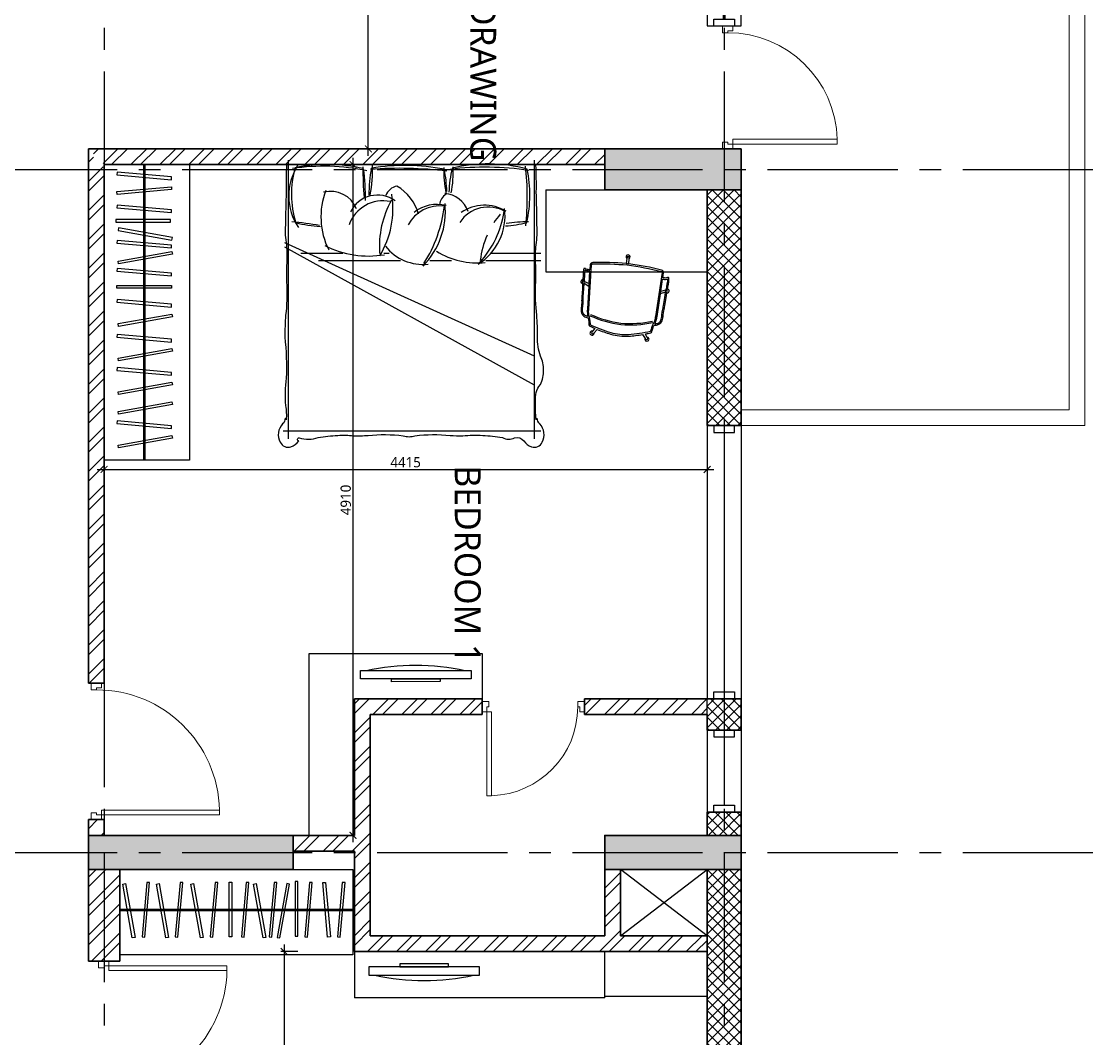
# Model space of a CAD drawing. Header units: millimetres. Extents: x -2409243 to -2334937, y -643723 to -441957.
# Drawn here: x -2354916 to -2347102, y -495531 to -488084 of the extents above; entities that cross this region are included whole.
import ezdxf

# ---------------------------------------------------------------- set-up
doc = ezdxf.new("R2010")
doc.units = ezdxf.units.MM
doc.header["$MEASUREMENT"] = 0
doc.header["$PDMODE"] = 67
doc.linetypes.add('CENTER2', pattern=[28.575, 19.05, -3.175, 3.175, -3.175])
for name, color, linetype in [('A-Anno-Dims', 7, 'Continuous'), ('A-Anno-Grid Lines', 154, 'Continuous'), ('A-Railing', 4, 'Continuous'), ('A-Wall Patt', 8, 'Continuous'), ('A-Window', 4, 'Continuous'), ('S-Conc Patt', 9, 'Continuous'), ('TAGS', 7, 'Continuous')]:
    doc.layers.add(name, color=color, linetype=linetype)
for name, color, linetype, lineweight in [('A-Detail Lines', 8, 'Continuous', 25), ('A-Door', 4, 'Continuous', 9), ('A-DTLS-Elevation', 4, 'Continuous', 25), ('A-Wall Ele', 3, 'Continuous', 20), ('A-Wall Sec', 1, 'Continuous', 30), ('COL', 15, 'Continuous', 25), ('frntr', 42, 'Continuous', 9), ('S-Concrete', 40, 'Continuous', 30)]:
    doc.layers.add(name, color=color, linetype=linetype, lineweight=lineweight)
doc.layers.add('I-Furniture', color=7, linetype='Continuous', lineweight=25, true_color=0xd17000)
doc.layers.get('A-Anno-Dims').off()
doc.styles.get("Standard").update_dxf_attribs({"font": 'trebuc.ttf'})
doc.dimstyles.new('IIITD_WD_M @ 50', dxfattribs={"dimscale": 50, "dimtxt": 1.5, "dimasz": 1, "dimexe": 0.5, "dimexo": 0.25, "dimgap": 0.3, "dimtad": 1, "dimdec": 0, "dimrnd": 1, "dimzin": 0, "dimdsep": 46, "dimtxsty": 'Standard', "dimblk": 'ARCHTICK', "dimcen": 0.2, "dimdle": 1, "dimclrd": 1, "dimclre": 1, "dimclrt": 5, "dimadec": 0, "dimazin": 0, "dimtfac": 1, "dimtdec": 0, "dimtofl": 0, "dimtmove": 0, "dimatfit": 0, "dimfxl": 2, "dimfxlon": 1, "dimtolj": 1, "dimtzin": 0, "dimlwd": -1, "dimlwe": -1, "dimarcsym": 0})
pattern_1 = [(225, (-1525842.595, -761258.91), (39.7747564, -39.7747564), []), (315, (-1525842.595, -761258.91), (39.7747564, 39.7747564), [])]
pattern_2 = [(45, (-1525842.6, -761258.91), (-106.066017, 106.066017), []), (45, (-1525771.88, -761258.91), (-106.066017, 106.066017), [])]
pattern_3 = [(45, (-2351525.57, -482115.75), (-106.066, 106.066), []), (45, (-2351454.86, -482115.75), (-106.066, 106.066), [])]

# ---------------------------------------------------------------- blocks, each defined once
blk = doc.blocks.new('Cols Residences')
at = {"layer": 'S-Conc Patt'}
for points in [[(-30171.6, -9249.3), (-30171.6, -10749.3), (-29921.6, -10749.3), (-29921.6, -9249.3)], [(-30171.6, -13029.3), (-30171.6, -14029.3), (-29921.6, -14029.3), (-29921.6, -13029.3)], [(-24896.6, -14029.3), (-24896.6, -13029.3), (-25196.6, -13029.3), (-25196.6, -14029.3)]]:
    blk.add_hatch(color=256, dxfattribs=at).paths.add_polyline_path(points)
at = {"layer": 'S-Concrete', "lineweight": 35}
for points in [[(-30171.6, -9249.3), (-30171.6, -10749.3), (-29921.6, -10749.3), (-29921.6, -9249.3)], [(-30171.6, -13029.3), (-30171.6, -14029.3), (-29921.6, -14029.3), (-29921.6, -13029.3)], [(-24896.6, -14029.3), (-24896.6, -13029.3), (-25196.6, -13029.3), (-25196.6, -14029.3)]]:
    blk.add_lwpolyline(points, close=True, dxfattribs=at)
blk = doc.blocks.new('Win 2000 @ 300W')
at = {"layer": 'A-Window', "color": 2, "lineweight": 30}
blk.add_line((1950, -125), (50, -125), dxfattribs=at)
at = {"layer": 'A-Window'}
for points in [[(2000, 0), (0, 0)], [(0, -50), (50, -50), (50, -200), (0, -200)], [(2000, -50), (1950, -50), (1950, -200), (2000, -200)], [(2000, -250), (0, -250)]]:
    blk.add_lwpolyline(points, dxfattribs=at)
blk = doc.blocks.new('ABL_Door_S - 1000 x 2100-11-3 Second Floor Lvl')
at = {"layer": 'A-Door', "color": 5}
for p, q in [((-500, 37.5), (-450, 37.5)), ((-500, -37.5), (-500, 37.5)), ((-450, 37.5), (-450, -2.5)), ((450, 37.5), (450, -2.5)), ((500, 37.5), (450, 37.5)), ((500, -37.5), (500, 37.5)), ((-500, -37.5), (-465, -37.5)), ((-465, -2.5), (-450, -2.5)), ((-465, -37.5), (-465, -2.5)), ((-430, -37.5), (-465, -37.5)), ((465, -2.5), (450, -2.5)), ((465, -37.5), (465, -2.5)), ((500, -37.5), (465, -37.5))]:
    blk.add_line(p, q, dxfattribs=at)
at = {"layer": 'A-Door', "color": 5, "lineweight": 18}
for p, q in [((-465, -37.5), (-465, -902.4)), ((-430, -37.5), (-430, -902.4)), ((-430, -902.4), (-465, -902.4))]:
    blk.add_line(p, q, dxfattribs=at)
at = {"layer": 'A-Door'}
blk.add_arc((-450, -2.5), 900, 271.27334, 0, dxfattribs=at)
blk = doc.blocks.new('Big Drawing Win 3000')
at = {"layer": 'A-Window', "color": 2, "lineweight": 60}
blk.add_line((-25650, -16077.2), (-28550, -16077.2), dxfattribs=at)
at = {"layer": 'A-Window'}
for points in [[(-25600, -15952.2), (-28600, -15952.2), (-28600, -16202.2), (-25600, -16202.2)], [(-28600, -16002.2), (-28550, -16002.2), (-28550, -16152.2), (-28600, -16152.2)], [(-25600, -16002.2), (-25650, -16002.2), (-25650, -16152.2), (-25600, -16152.2)]]:
    blk.add_lwpolyline(points, dxfattribs=at)
blk = doc.blocks.new('ABL_Door_S - 900 x 2100-6-3 Second Floor Lvl')
at = {"layer": 'A-Door', "color": 5, "lineweight": 18}
for p, q in [((-450, 37.5), (-400, 37.5)), ((-450, -37.5), (-450, 37.5)), ((-400, 37.5), (-400, -2.5)), ((400, 37.5), (400, -2.5)), ((450, 37.5), (400, 37.5)), ((450, -37.5), (450, 37.5)), ((-450, -37.5), (-415, -37.5)), ((-380, -37.5), (-450, -37.5)), ((-415, -2.5), (-400, -2.5)), ((-415, -37.5), (-415, -2.5)), ((-415, -37.5), (-415, -802.4)), ((-380, -37.5), (-380, -802.4)), ((415, -2.5), (400, -2.5)), ((415, -37.5), (415, -2.5)), ((450, -37.5), (415, -37.5))]:
    blk.add_line(p, q, dxfattribs=at)
blk.add_lwpolyline([(-380, -802.4), (-415, -802.4)], dxfattribs=at)
at = {"layer": 'A-Door', "lineweight": 18}
blk.add_arc((-400, -2.5), 800, 271.43254, 0, dxfattribs=at)
at = {"layer": 'A-Door', "color": 5, "lineweight": 18}
blk.add_arc((-400, -2.5), 800, 268.92564, 271.07436, dxfattribs=at)
blk = doc.blocks.new('Toilet Win')
at = {"layer": 'A-Window', "color": 2, "lineweight": 30}
blk.add_line((22742.1, -8048.1), (22742.1, -8548.1), dxfattribs=at)
at = {"layer": 'A-Window'}
for points in [[(22617.1, -7998.1), (22617.1, -8598.1)], [(22667.1, -7998.1), (22667.1, -8048.1), (22817.1, -8048.1), (22817.1, -7998.1)], [(22867.1, -7998.1), (22867.1, -8598.1)], [(22667.1, -8598.1), (22667.1, -8548.1), (22817.1, -8548.1), (22817.1, -8598.1)]]:
    blk.add_lwpolyline(points, dxfattribs=at)
blk = doc.blocks.new('Grid Residences')
at = {"layer": 'A-Anno-Grid Lines', "linetype": 'CENTER2', "ltscale": 50}
for p, q in [((-30046.6, 2923), (-30046.6, -27704.4)), ((-25046.6, 2923), (-25046.6, -27704.4)), ((12818.2, -9364.3), (-37818, -9364.3)), ((12818.2, -13904.3), (-37818, -13904.3))]:
    blk.add_line(p, q, dxfattribs=at)
blk = doc.blocks.new('ABL_Door_S - 750 x 2100-5-3 Second Floor Lvl')
at = {"layer": 'A-Door', "color": 5, "lineweight": 18}
for p, q in [((-375, 37.5), (-325, 37.5)), ((-375, -37.5), (-375, 37.5)), ((-325, 37.5), (-325, -2.5)), ((325, 37.5), (325, -2.5)), ((375, 37.5), (325, 37.5)), ((375, -37.5), (375, 37.5)), ((-375, -37.5), (-340, -37.5)), ((-340, -2.5), (-325, -2.5)), ((-340, -37.5), (-340, -2.5)), ((-340, -37.5), (-340, -652.3)), ((-305, -37.5), (-340, -37.5)), ((-305, -37.5), (-305, -652.3)), ((340, -2.5), (325, -2.5)), ((340, -37.5), (340, -2.5)), ((375, -37.5), (340, -37.5))]:
    blk.add_line(p, q, dxfattribs=at)
blk.add_lwpolyline([(-340, -652.3), (-305, -652.3)], dxfattribs=at)
at = {"layer": 'A-Door', "lineweight": 18}
blk.add_arc((-325, -2.5), 650, 271.76323, 0, dxfattribs=at)
blk = doc.blocks.new('s6')
at = {"layer": 'A-Detail Lines'}
for p, q in [((-35585, 50831.6), (-35100, 50196.6)), ((-35585, 50196.6), (-35100, 50831.6))]:
    blk.add_line(p, q, dxfattribs=at)
blk = doc.blocks.new('A$C52E23077')
at = {"layer": 'I-Furniture'}
blk.add_lwpolyline([(23.2, -582.9), (84.6, -582.9), (84.6, 227), (23.2, 227)], close=True, dxfattribs=at)
at = {"layer": 'I-Furniture', "linetype": 'ByBlock'}
blk.add_lwpolyline([(2.6, 0.4), (2.3, -356.2), (23.2, -356.2), (23.5, 0.4)], close=True, dxfattribs=at)
blk.add_arc((-1595.4, -176.6), 1719.1, 347.75989, 12.15087, dxfattribs=at)
blk = doc.blocks.new('A$C6B7C0178')
at = {"layer": 'I-Furniture', "linetype": 'ByBlock'}
for p, q in [((147.6, 942.2), (147.6, -943.9)), ((2097.6, 942.2), (2097.6, -943.9)), ((2129.5, 905.7), (89.5, 905.7)), ((1494.9, 932.3), (486, -894.3)), ((1526.8, 932.3), (696.9, -894.3)), ((1450.1, 813), (1450.1, 507.4)), ((1396.1, 685.2), (1396.1, 83.4)), ((1450.1, 206.4), (1450.1, 167.1)), ((1396.1, -131.5), (1396.1, -288.1)), ((1396.1, -540.4), (1396.1, -943.9)), ((1450.1, -581.9), (1450.1, -943.9)), ((2129.5, -894.3), (89.5, -894.3))]:
    blk.add_line(p, q, dxfattribs=at)
at = {"layer": 'I-Furniture', "color": 0, "linetype": 'ByBlock'}
for points in [[(533.5, 921, 0.045167), (333.1, 926.7, -0.080578), (228.8, 921.7, 0.238231), (242.3, 928.9, -0.211134), (198.7, 946.8, 0.329446), (66.1, 964.9, 0.37589), (30.8, 886, 0.123892), (74.8, 829.4, -1.08815), (96.4, 825.5, 0.141351), (99, 686.5, -0.036442), (115.1, 543.2, -0.046791), (113, 427.6, 0.023628), (115.2, 321.4, -0.055897), (112.6, 64.2, 0.053528), (105.4, 21.1, 0.053528), (112.6, -21.9, -0.055897), (115.2, -279.1, 0.026973), (113, -372.1, -0.036947), (115.1, -518.5, -0.036442), (99, -661.9, 0.219023), (96.4, -751.5, -0.342539), (74.8, -817.9, 0.123892), (30.8, -874.5, 0.37589), (66.1, -953.4, 0.329446), (198.7, -935.3, -0.211134), (242.3, -917.4, 0.238231), (228.8, -910.2, -0.06219), (364, -905.3, -0.218233), (487.4, -939.9, 0.123513), (593.5, -962.6, 0.129887), (695.4, -940.6, -0.095063), (836, -919.5, 0.016498), (995.4, -913.6, -0.039412), (1214.2, -905.3, 0.025508), (1378, -905.3, -0.038458), (1509.4, -908.1, 0.058958), (1655, -915.1, 0.00267), (1897.7, -910.1, 0.015571), (2092.1, -907.4)], [(836, 931, -0.037552), (533.5, 921)], [(2092.1, 918.9, 0.015571), (1897.7, 921.6, 0.00267), (1655, 926.6, 0.058958), (1509.4, 919.6, -0.038458), (1378, 916.8, 0.025508), (1214.2, 916.8, -0.039412), (995.4, 925.1, 0.016498), (836, 931)]]:
    blk.add_lwpolyline(points, format="xyb", dxfattribs=at)
at = {"layer": 'I-Furniture', "linetype": 'ByBlock'}
for centre, radius, start, end in [((1868.1, 489), 412.9, 57.50996, 123.83359), ((-5560.5, 1717.9), 7288.1, 351.78117, 353.39583), ((581.4, 645.8), 1504.3, 347.86982, 8.79408), ((1568.8, 211.5), 263.9, 348.04126, 70.83423), ((2087.8, -2734.3), 3094.1, 90.10628, 94.33117), ((1497.6, -462), 700.5, 61.04555, 94.14969), ((2056.8, 1292.9), 1004.4, 259.58899, 272.04467), ((-922.4, 93.1), 2992.6, 353.31461, 4.03012), ((1531.3, -205.2), 264.4, 353.15408, 62.00006), ((1908.9, 748.1), 991.7, 237.38037, 263.30341), ((2046, -1016.5), 783.4, 87.82608, 101.47674), ((2039, 490.5), 792.3, 259.16666, 273.12297), ((-46.6, -535.6), 2124.9, 351.34743, 6.9362), ((1537.9, -557.6), 248.8, 329.37057, 56.89186), ((1858.8, 23.7), 706.3, 227.32013, 261.4624), ((1327.7, -1127.5), 630.9, 66.29818, 83.85386), ((1327.7, -1127.5), 630.9, 49.95083, 56.95102), ((442.2, -863.9), 1236.5, 0.50285, 8.08125), ((1857.5, 1187.5), 2031.9, 264.09351, 276.47074)]:
    blk.add_arc(centre, radius, start, end, dxfattribs=at)
at = {"layer": 'I-Furniture', "color": 0, "linetype": 'ByBlock'}
for centre, radius, start, end in [((1879.9, 179.9), 703.1, 73.92635, 107.14087), ((2516.9, 630.6), 872.7, 165.31772, 177.37508), ((890.3, 621.3), 1207.2, 347.2408, 11.19019), ((2130.4, 319.7), 702.3, 153.05383, 189.66304), ((1715.9, 122.1), 544.7, 69.30257, 116.50263), ((1698.1, 596.8), 204, 291.42947, 14.36519), ((1653.1, 252.6), 221.1, 324.16706, 63.84213), ((1857.5, 1939.5), 1598.8, 269.15358, 277.55329), ((1872.4, -784), 1099.9, 79.53013, 89.93405), ((1773.9, 803.3), 663.7, 238.65419, 279.19769), ((527.5, 56.5), 1563.4, 349.17173, 8.86881), ((1721.1, -82.7), 354.6, 128.72781, 185.68132), ((1828.3, 86.2), 114.2, 12.1757, 68.32069), ((1643.7, 283.4), 343.1, 285.40176, 329.7122), ((1532, -184.7), 273.7, 346.32965, 38.08121), ((1754.6, 327.2), 571.8, 225.52687, 275.81296), ((1942.5, -477.9), 564.2, 148.12209, 185.95224), ((1797.4, -297.2), 95.5, 30.11341, 85.89742), ((1688.7, -222.9), 198.3, 289.13347, 355.09328), ((1872.8, -1051.6), 781.6, 75.3434, 88.38757), ((1866.5, 803.9), 1059.5, 271.8337, 280.6945), ((1000.4, -557.8), 1101.9, 344.97475, 13.7789), ((1499, -531.5), 301.4, 328.65688, 34.64912), ((1724, -259.4), 421.6, 212.32623, 277.00001), ((2607.6, -614.5), 961.8, 184.22693, 193.57633), ((1876.1, 63.5), 926.4, 257.31751, 281.74345)]:
    blk.add_arc(centre, radius, start, end, dxfattribs=at)
blk = doc.blocks.new('wardrobe')
at = {"layer": 'I-Furniture', "lineweight": 35}
blk.add_line((-837981.1, 264481), (-837606.1, 264481), dxfattribs=at)
at = {"layer": 'I-Furniture', "linetype": 'Continuous'}
for p, q in [((-837941.1, 262316.4), (-837941.1, 264481)), ((-837931.1, 262316.4), (-837931.1, 264481))]:
    blk.add_line(p, q, dxfattribs=at)
for points in [[(-838231.1, 262316.4), (-838231.1, 264481), (-837606.1, 264481), (-837606.1, 262316.4)], [(-838137, 264405.3), (-837738.5, 264370.5), (-837736.8, 264390.4), (-838135.3, 264425.3)], [(-838137, 264282.8), (-837738.5, 264317.7), (-837736.8, 264297.8), (-838135.3, 264262.9)], [(-838137, 264164.5), (-837738.5, 264129.7), (-837736.8, 264149.6), (-838135.3, 264184.4)], [(-838144.4, 264059.6), (-837744.4, 264059.6), (-837744.4, 264079.6), (-838144.4, 264079.6)], [(-838128.1, 263998), (-837734.2, 263928.6), (-837730.7, 263948.2), (-838124.6, 264017.7)], [(-838137, 263905.2), (-837738.5, 263870.4), (-837736.8, 263890.3), (-838135.3, 263925.1)], [(-838128.1, 263774.8), (-837734.2, 263844.3), (-837730.7, 263824.6), (-838124.6, 263755.1)], [(-838137, 263701.2), (-837738.5, 263666.4), (-837736.8, 263686.3), (-838135.3, 263721.1)], [(-838137.8, 263596.9), (-837737.8, 263596.9), (-837737.8, 263576.9), (-838137.8, 263576.9)], [(-838137, 263473.2), (-837738.5, 263438.4), (-837736.8, 263458.3), (-838135.3, 263493.1)], [(-838128.1, 263316.6), (-837734.2, 263386), (-837730.7, 263366.4), (-838124.6, 263296.9)], [(-838137, 263217.1), (-837738.5, 263182.2), (-837736.8, 263202.1), (-838135.3, 263237)], [(-838128.1, 263064.3), (-837734.2, 263133.8), (-837730.7, 263114.1), (-838124.6, 263044.6)], [(-838137, 262974.6), (-837738.5, 262939.8), (-837736.8, 262959.7), (-838135.3, 262994.5)], [(-838128.1, 262818), (-837734.2, 262887.5), (-837730.7, 262867.8), (-838124.6, 262798.3)], [(-838128.1, 262674.3), (-837734.2, 262743.8), (-837730.7, 262724.1), (-838124.6, 262654.6)], [(-838137, 262584.6), (-837738.5, 262549.8), (-837736.8, 262569.7), (-838135.3, 262604.6)], [(-838128.1, 262428), (-837734.2, 262497.5), (-837730.7, 262477.8), (-838124.6, 262408.3)]]:
    blk.add_lwpolyline(points, close=True, dxfattribs=at)
blk = doc.blocks.new('executive study table')
at = {"layer": 'I-Furniture'}
for p, q in [((-154.8, 570.5), (-132.8, 571.8)), ((-140.1, 567.4), (-138.6, 571.4)), ((-171.4, 533), (-152.1, 533.9)), ((-171.4, 7.1), (-152.1, 6.3)), ((-154.8, -30.4), (-132.8, -31.6)), ((-140.1, -27.3), (-138.6, -31.3))]:
    blk.add_line(p, q, dxfattribs=at)
for points in [[(-509.3, 270.1, -0.04406), (-503.5, 336.3, -0.026544), (-479.9, 437.2), (-506.4, 458, -3.638528), (-496.2, 469.6), (-474.1, 456.5, -0.010397), (-461.2, 495, -0.318214), (-451.9, 501.6, 0.043075), (-444.2, 502.2, 0.035302), (-412, 510, 0.013054), (-402.6, 513.2, -0.140274), (-393.2, 546.3, -0.187796), (-364.5, 567.7, -0.087841), (-327.1, 571.3, 0.059908), (-290.6, 572.8, -0.051364), (-253.8, 574.9), (-195.8, 578.2), (-157.3, 580.4, -1), (-129.2, 582), (-94.6, 584), (-77.1, 585, -0.040528), (-60.7, 584.6, 0.019703), (-50, 583.9, -0.367951), (-46, 580.2, -0.076399), (-46.1, 573.9, -0.223629), (-47.9, 571.3, -0.09063), (-48.4, 571.1, 0.435593), (-48.6, 570.8), (-49.6, 566.3, 0.041397), (-51.7, 551.8, 0.005779), (-52.3, 541.9, 0.01447), (-52.3, 538.4), (-15.2, 540.1, -0.416429), (3.3, 523.6, -0.025896), (23.2, 279.6), (60, 277.5, -3.543521), (59.1, 262.1), (23.2, 261.7, -0.026019), (3.3, 16.5, -0.416429), (-15.2, 0), (-52.3, 1.7, 0.01447), (-52.3, -1.7, 0.005779), (-51.7, -11.7, 0.041397), (-49.6, -26.2), (-48.6, -30.7, 0.435593), (-48.4, -31, -0.09063), (-47.9, -31.2, -0.223629), (-46.1, -33.7, -0.076399), (-46, -40.1, -0.367951), (-50, -43.7, 0.019703), (-60.7, -44.4, -0.040528), (-77.1, -44.8), (-94.6, -43.8), (-129.2, -41.8, -1), (-157.3, -40.2), (-195.8, -38), (-253.8, -34.7, -0.051364), (-290.6, -32.6, 0.059908), (-327.1, -31.2, -0.087841), (-364.5, -27.6, -0.187796), (-393.2, -6.1, -0.140274), (-402.6, 26.9, 0.013054), (-412, 30.2, 0.035302), (-444.2, 37.9, 0.043075), (-451.9, 38.6, -0.318214), (-461.2, 45.1, -0.010397), (-474.1, 83.6), (-496.2, 70.5, -3.638528), (-506.4, 82.2), (-479.9, 102.9, -0.026544), (-503.5, 203.8, -0.04406)], [(-154.8, 570.5), (-171.4, 533), (-338.7, 525.4, 0.002292), (-353, 524.7), (-376.5, 521.6, 0.066419), (-392.5, 517.3, -0.120179), (-384.7, 541, -0.187796), (-361.8, 558.1, -0.087841), (-327.9, 561.3, 0.059908), (-289, 562.9, -0.052112), (-253.7, 564.9), (-195.2, 568.2)], [(-152.1, 533.9), (-62.3, 538, -0.01546), (-62.3, 542.3, -0.005779), (-61.7, 552.4, -0.041397), (-59.4, 568.6), (-58.4, 572.5, -0.044554), (-58, 574.3, -0.006403), (-61.7, 574.6, 0.040528), (-76.6, 575), (-94, 574), (-132.8, 571.8, -0.154174), (-140.1, 567.4)], [(-499.3, 270.1, 0.04406), (-493.6, 205.6, 0.042095), (-451.8, 48.6, -0.042637), (-442.5, 47.8, -0.035302), (-409, 39.7, -0.026112), (-389.4, 32.4, 0.070764), (-375.2, 28.4), (-352.1, 25.4, 0.002232), (-338.2, 24.7), (-14.7, 10, 0.431435), (-6.7, 17.3, 0.026929), (13.4, 270.1, 0.026929), (-6.7, 522.8, 0.431435), (-14.7, 530.1), (-338.2, 515.4, 0.002232), (-352.1, 514.7), (-375.2, 511.7, 0.070764), (-389.4, 507.8, -0.026112), (-409, 500.4, -0.035302), (-442.5, 492.3, -0.042637), (-451.8, 491.6, 0.042095), (-493.6, 334.6, 0.04406)], [(-154.8, -30.4), (-171.4, 7.1), (-338.7, 14.7, -0.002292), (-353, 15.5), (-376.5, 18.5, -0.066419), (-392.5, 22.8, 0.120179), (-384.7, -0.8, 0.187796), (-361.8, -17.9, 0.087841), (-327.9, -21.2, -0.059908), (-289, -22.8, 0.052112), (-253.7, -24.7), (-195.2, -28.1)], [(-152.1, 6.3), (-62.3, 2.2, 0.01546), (-62.3, -2.1, 0.005779), (-61.7, -12.3, 0.041397), (-59.4, -28.5), (-58.4, -32.4, 0.044554), (-58, -34.1, 0.006403), (-61.7, -34.5, -0.040528), (-76.6, -34.8), (-94, -33.8), (-132.8, -31.6, 0.154174), (-140.1, -27.3)]]:
    blk.add_lwpolyline(points, format="xyb", close=True, dxfattribs=at)
for points in [[(-157.3, 580.4), (-129.2, 582)], [(-157.3, -40.2), (-129.2, -41.8)]]:
    blk.add_lwpolyline(points, dxfattribs=at)
for points in [[(-496.2, 469.6), (-505.3, 475, 0.915293), (-513.5, 463.6), (-506.4, 458)], [(-385.5, 38.8, -0.074007), (-424.7, 270.1, -0.074007), (-385.5, 501.3)], [(-375.9, 41.9, -0.073942), (-414.7, 270.1, -0.073942), (-375.9, 498.2)], [(23.4, 270.1, -0.000012), (23.4, 270, -0.000012)], [(60, 277.5), (69.1, 277, -0.745022), (68.1, 262.2), (59.1, 262.1)], [(-496.2, 70.5), (-505.3, 65.1, -0.915293), (-513.5, 76.6), (-506.4, 82.2)]]:
    blk.add_lwpolyline(points, format="xyb", dxfattribs=at)
at = {"layer": 'I-Furniture', "elevation": -950}
blk.add_lwpolyline([(23.6, 261.7, 0.001894), (23.2, 279.6, 0.000296)], format="xyb", dxfattribs=at)
blk = doc.blocks.new('A$C2AB22295')
at = {"layer": 'I-Furniture', "linetype": 'Continuous'}
for p, q in [((-1716.7, -289.9), (-11.7, -289.9)), ((-1716.7, -299.9), (-11.7, -299.9))]:
    blk.add_line(p, q, dxfattribs=at)
for points in [[(-1716.7, 0.1), (-11.7, 0.1), (-11.7, -624.9), (-1716.7, -624.9)], [(-1674.7, -102.9), (-1605.2, -496.8), (-1624.9, -500.3), (-1694.4, -106.4)], [(-1518.1, -94), (-1552.9, -492.5), (-1533, -494.2), (-1498.1, -95.8)], [(-1428.4, -102.9), (-1358.9, -496.8), (-1378.6, -500.3), (-1448.1, -106.4)], [(-1275.6, -94), (-1310.5, -492.5), (-1290.6, -494.2), (-1255.7, -95.8)], [(-1176.1, -102.9), (-1106.6, -496.8), (-1126.3, -500.3), (-1195.8, -106.4)], [(-1019.5, -94), (-1054.3, -492.5), (-1034.4, -494.2), (-999.6, -95.8)], [(-895.8, -93.3), (-895.8, -493.3), (-915.8, -493.3), (-915.8, -93.3)], [(-791.5, -94), (-826.3, -492.5), (-806.4, -494.2), (-771.6, -95.8)], [(-717.9, -102.9), (-648.4, -496.8), (-668.1, -500.3), (-737.6, -106.4)], [(-587.5, -94), (-622.3, -492.5), (-602.4, -494.2), (-567.6, -95.8)], [(-494.7, -102.9), (-564.1, -496.8), (-544.4, -500.3), (-475, -106.4)], [(-433.1, -86.7), (-433.1, -486.7), (-413.1, -486.7), (-413.1, -86.7)], [(-328.2, -94), (-363, -492.5), (-343.1, -494.2), (-308.3, -95.8)], [(-209.9, -94), (-175, -492.5), (-194.9, -494.2), (-229.8, -95.8)], [(-87.4, -94), (-122.2, -492.5), (-102.3, -494.2), (-67.4, -95.8)]]:
    blk.add_lwpolyline(points, close=True, dxfattribs=at)
blk = doc.blocks.new('_ArchTick')
at = {"color": 0, "linetype": 'ByBlock', "const_width": 0.15}
blk.add_lwpolyline([(-0.5, -0.5), (0.5, 0.5)], dxfattribs=at)
blk = doc.blocks.new('*D745')
at = {"layer": 'A-Railing', "color": 1}
for p, q in [((-2352991.8, -494842.8), (-2352991.8, -499142.8)), ((-2352891.8, -494892.8), (-2353016.8, -494892.8)), ((-2352891.8, -499092.8), (-2353016.8, -499092.8))]:
    blk.add_line(p, q, dxfattribs=at)
at = {"layer": 'Defpoints', "color": 0}
for p in [(-2352477.4, -494892.8), (-2352991.8, -499092.8), (-2352477.4, -499092.8)]:
    blk.add_point(p, dxfattribs=at)
at = {"layer": 'A-Railing', "color": 1, "xscale": 50, "yscale": 50, "zscale": 50}
for p, rotation in [((-2352991.8, -494892.8), 90), ((-2352991.8, -499092.8), 270)]:
    blk.add_blockref('_ArchTick', p, dxfattribs=dict(at, rotation=rotation))
at = {"layer": 'A-Railing', "color": 5, "insert": (-2353044.9, -496992.8), "char_height": 75, "attachment_point": 5, "rotation": 90}
blk.add_mtext('\\A1;4200', dxfattribs=at)
blk = doc.blocks.new('*D747')
at = {"layer": 'A-Railing', "color": 1}
for p, q in [((-2352487.1, -489132.8), (-2352512.1, -489132.8)), ((-2352487.1, -494092.8), (-2352487.1, -489082.8)), ((-2352487.1, -494042.8), (-2352512.1, -494042.8))]:
    blk.add_line(p, q, dxfattribs=at)
at = {"layer": 'Defpoints', "color": 0}
for p in [(-2352487.1, -489132.8), (-2352477.4, -489132.8), (-2352477.4, -494042.8)]:
    blk.add_point(p, dxfattribs=at)
at = {"layer": 'A-Railing', "color": 1, "xscale": 50, "yscale": 50, "zscale": 50}
for p, rotation in [((-2352487.1, -489132.8), 90), ((-2352487.1, -494042.8), 270)]:
    blk.add_blockref('_ArchTick', p, dxfattribs=dict(at, rotation=rotation))
at = {"layer": 'A-Railing', "color": 5, "insert": (-2352540.4, -491587.8), "char_height": 75, "attachment_point": 5, "rotation": 90}
blk.add_mtext('\\A1;4910', dxfattribs=at)
blk = doc.blocks.new('*D748')
at = {"layer": 'A-Railing', "color": 1}
for p, q in [((-2354309.9, -491309.9), (-2354309.9, -491389.7)), ((-2349894.9, -491309.9), (-2349894.9, -491389.7)), ((-2354359.9, -491364.7), (-2349844.9, -491364.7))]:
    blk.add_line(p, q, dxfattribs=at)
at = {"layer": 'Defpoints', "color": 0}
for p in [(-2354309.9, -491297.4), (-2349894.9, -491297.4), (-2349894.9, -491364.7)]:
    blk.add_point(p, dxfattribs=at)
at = {"layer": 'A-Railing', "color": 1, "xscale": 50, "yscale": 50, "zscale": 50, "rotation": 180}
blk.add_blockref('_ArchTick', (-2354309.9, -491364.7), dxfattribs=at)
at = {"layer": 'A-Railing', "color": 1, "xscale": 50, "yscale": 50, "zscale": 50}
blk.add_blockref('_ArchTick', (-2349894.9, -491364.7), dxfattribs=at)
at = {"layer": 'A-Railing', "color": 5, "insert": (-2352102.4, -491311.7), "char_height": 75, "attachment_point": 5}
blk.add_mtext('\\A1;4415', dxfattribs=at)
blk = doc.blocks.new('*D749')
at = {"layer": 'A-Railing', "color": 1}
for p, q in [((-2352375.3, -489067.8), (-2352375.3, -484292.8)), ((-2352475.3, -484342.8), (-2352350.3, -484342.8)), ((-2352475.3, -489017.8), (-2352350.3, -489017.8))]:
    blk.add_line(p, q, dxfattribs=at)
at = {"layer": 'Defpoints', "color": 0}
for p in [(-2352534.9, -484342.8), (-2352375.3, -484342.8), (-2352534.9, -489017.8)]:
    blk.add_point(p, dxfattribs=at)
at = {"layer": 'A-Railing', "color": 1, "xscale": 50, "yscale": 50, "zscale": 50}
for p, rotation in [((-2352375.3, -484342.8), 90), ((-2352375.3, -489017.8), 270)]:
    blk.add_blockref('_ArchTick', p, dxfattribs=dict(at, rotation=rotation))
at = {"layer": 'A-Railing', "color": 5, "insert": (-2352428.6, -486680.3), "char_height": 75, "attachment_point": 5, "rotation": 90}
blk.add_mtext('\\A1;4675', dxfattribs=at)

msp = doc.modelspace()

# ---------------------------------------------------------------- hatches: boundary and pattern name
at = {"layer": 'A-Wall Patt'}
h = msp.add_hatch(dxfattribs=at)
h.set_pattern_fill('ANSI32', color=256, scale=400, style=0)
h.set_pattern_definition([(45, (-2351525.57, -482090.75), (-106.066, 106.066), []), (45, (-2351454.86, -482090.75), (-106.066, 106.066), [])])
h.paths.add_polyline_path([(-2350644.9, -489132.8), (-2350644.9, -489017.8), (-2354424.9, -489017.8), (-2354309.9, -489132.8)])
h = msp.add_hatch(dxfattribs=at)
h.set_pattern_fill('ANSI32', color=256, scale=400, style=0)
h.set_pattern_definition(pattern_3)
h.paths.add_polyline_path([(-2354309.9, -492927.8), (-2354309.9, -491042.8), (-2354309.9, -489157.8), (-2354424.9, -489042.8), (-2354424.9, -492927.8)])
h = msp.add_hatch(dxfattribs=at)
h.set_pattern_fill('ANSI37', color=256, scale=450, angle=180, style=0)
h.set_pattern_definition(pattern_1)
h.paths.add_polyline_path([(-2349644.9, -489317.8), (-2349894.9, -489317.8), (-2349894.9, -491042.8), (-2349644.9, -491042.8)])
h = msp.add_hatch(dxfattribs=at)
h.set_pattern_fill('ANSI32', color=256, scale=400, style=0)
h.set_pattern_definition(pattern_2)
h.paths.add_polyline_path([(-2349894.9, -494892.8), (-2349895.9, -494777.8), (-2350529.9, -494777.8), (-2350529.9, -494292.8), (-2350644.9, -494292.8), (-2350644.9, -494777.8), (-2352362.4, -494777.8), (-2352362.4, -493157.8), (-2351542.4, -493157.8), (-2351542.4, -493042.8), (-2352477.4, -493042.8), (-2352477.4, -494042.8), (-2352924.9, -494042.8), (-2352924.9, -494157.8), (-2352477.4, -494157.8), (-2352477.4, -494892.8)])
h = msp.add_hatch(dxfattribs=at)
h.set_pattern_fill('ANSI32', color=256, scale=400, style=0)
h.set_pattern_definition(pattern_2)
h.paths.add_polyline_path([(-2349895.9, -493157.8), (-2349895.9, -493042.8), (-2350792.4, -493042.8), (-2350792.4, -493157.8)])
h = msp.add_hatch(dxfattribs=at)
h.set_pattern_fill('ANSI37', color=256, scale=450, angle=180, style=0)
h.set_pattern_definition(pattern_1)
h.paths.add_polyline_path([(-2349894.9, -493042.8), (-2349894.9, -493272.8), (-2349644.9, -493272.8), (-2349644.9, -493042.8)])
h = msp.add_hatch(dxfattribs=at)
h.set_pattern_fill('ANSI37', color=256, scale=450, angle=180, style=0)
h.set_pattern_definition(pattern_1)
h.paths.add_polyline_path([(-2349644.9, -493872.8), (-2349894.9, -493872.8), (-2349894.9, -494042.8), (-2349644.9, -494042.8)], flags=17)
h = msp.add_hatch(dxfattribs=at)
h.set_pattern_fill('ANSI32', color=256, scale=400, style=0)
h.set_pattern_definition(pattern_3)
h.paths.add_polyline_path([(-2354424.9, -493927.8), (-2354424.9, -494042.8), (-2354309.9, -494042.8), (-2354309.9, -493927.8)])
h = msp.add_hatch(dxfattribs=at)
h.set_pattern_fill('ANSI32', color=256, scale=400, style=0)
h.set_pattern_definition(pattern_3)
h.paths.add_polyline_path([(-2354424.9, -494962.8), (-2354194.9, -494962.8), (-2354194.9, -494292.8), (-2354424.9, -494292.8)])
h = msp.add_hatch(dxfattribs=at)
h.set_pattern_fill('ANSI37', color=256, scale=450, angle=180, style=0)
h.set_pattern_definition(pattern_1)
h.paths.add_polyline_path([(-2349644.9, -495990.3), (-2349644.9, -494292.8), (-2349894.9, -494292.8), (-2349894.9, -495990.3)])

# ---------------------------------------------------------------- linework, layer by layer
at = {"layer": 'A-Wall Ele'}
for p, q in [((-2347129.9, -486302.8), (-2347129.9, -491042.8)), ((-2347129.9, -486302.8), (-2347129.9, -491042.8)), ((-2347244.9, -490927.8), (-2347244.9, -486350.4)), ((-2347244.9, -490927.8), (-2347244.9, -486350.4)), ((-2349644.9, -490927.8), (-2347244.9, -490927.8)), ((-2349644.9, -490927.8), (-2347244.9, -490927.8)), ((-2347129.9, -491042.8), (-2349644.9, -491042.8)), ((-2347129.9, -491042.8), (-2349644.9, -491042.8))]:
    msp.add_line(p, q, dxfattribs=at)
at = {"layer": 'A-Wall Sec', "lineweight": 35}
for p, q in [((-2354424.9, -489017.8), (-2354424.9, -492927.8)), ((-2350644.9, -489017.8), (-2354424.9, -489017.8)), ((-2354424.9, -489017.8), (-2354424.9, -492927.8)), ((-2350644.9, -489017.8), (-2354424.9, -489017.8)), ((-2354309.9, -492927.8), (-2354309.9, -489132.8)), ((-2354309.9, -489132.8), (-2350644.9, -489132.8)), ((-2354309.9, -492927.8), (-2354309.9, -489132.8)), ((-2354309.9, -489132.8), (-2350644.9, -489132.8)), ((-2349894.9, -489317.8), (-2349894.9, -491042.8)), ((-2349894.9, -489317.8), (-2349894.9, -491042.8)), ((-2349894.9, -491042.8), (-2349644.9, -491042.8)), ((-2349894.9, -491042.8), (-2349644.9, -491042.8)), ((-2354424.9, -492927.8), (-2354309.9, -492927.8)), ((-2354424.9, -492927.8), (-2354309.9, -492927.8)), ((-2352477.4, -493042.8), (-2352477.4, -494042.8)), ((-2352477.4, -493042.8), (-2351542.4, -493042.8)), ((-2352477.4, -493042.8), (-2352477.4, -494042.8)), ((-2352477.4, -493042.8), (-2351542.4, -493042.8)), ((-2351542.4, -493157.8), (-2351542.4, -493042.8)), ((-2351542.4, -493157.8), (-2351542.4, -493042.8)), ((-2350792.4, -493042.8), (-2349944.9, -493042.8)), ((-2350792.4, -493157.8), (-2350792.4, -493042.8)), ((-2350792.4, -493042.8), (-2349944.9, -493042.8)), ((-2350792.4, -493157.8), (-2350792.4, -493042.8)), ((-2349644.9, -493042.8), (-2349944.9, -493042.8)), ((-2349644.9, -493042.8), (-2349944.9, -493042.8)), ((-2349644.9, -493272.8), (-2349644.9, -493042.8)), ((-2349644.9, -493272.8), (-2349644.9, -493042.8)), ((-2352362.4, -494777.8), (-2352362.4, -493157.8)), ((-2352362.4, -493157.8), (-2351542.4, -493157.8)), ((-2352362.4, -494777.8), (-2352362.4, -493157.8)), ((-2352362.4, -493157.8), (-2351542.4, -493157.8)), ((-2350792.4, -493157.8), (-2349894.9, -493157.8)), ((-2350792.4, -493157.8), (-2349894.9, -493157.8)), ((-2349894.9, -493157.8), (-2349894.9, -493272.8)), ((-2349894.9, -493157.8), (-2349894.9, -493272.8)), ((-2349894.9, -493272.8), (-2349644.9, -493272.8)), ((-2349894.9, -493272.8), (-2349644.9, -493272.8)), ((-2349894.9, -493872.8), (-2349894.9, -494042.8)), ((-2349894.9, -493872.8), (-2349644.9, -493872.8)), ((-2349894.9, -493872.8), (-2349894.9, -494042.8)), ((-2349894.9, -493872.8), (-2349644.9, -493872.8)), ((-2349644.9, -494042.8), (-2349644.9, -493872.8)), ((-2349644.9, -494042.8), (-2349644.9, -493872.8)), ((-2354309.9, -493927.8), (-2354424.9, -493927.8)), ((-2354424.9, -493927.8), (-2354424.9, -494042.8)), ((-2354309.9, -493927.8), (-2354424.9, -493927.8)), ((-2354424.9, -493927.8), (-2354424.9, -494042.8)), ((-2354309.9, -494042.8), (-2354309.9, -493927.8)), ((-2354309.9, -494042.8), (-2354309.9, -493927.8)), ((-2352477.4, -494042.8), (-2352924.9, -494042.8)), ((-2352477.4, -494042.8), (-2352924.9, -494042.8)), ((-2354424.9, -494292.8), (-2354424.9, -494962.8)), ((-2354424.9, -494292.8), (-2354424.9, -494962.8)), ((-2354194.9, -494962.8), (-2354194.9, -494292.8)), ((-2354194.9, -494962.8), (-2354194.9, -494292.8)), ((-2350644.9, -494292.8), (-2350644.9, -494777.8)), ((-2350644.9, -494292.8), (-2350644.9, -494777.8)), ((-2350529.9, -494777.8), (-2350529.9, -494292.8)), ((-2350529.9, -494777.8), (-2350529.9, -494292.8)), ((-2349894.9, -494292.8), (-2349894.9, -494777.8)), ((-2349894.9, -494292.8), (-2349894.9, -494777.8)), ((-2349644.9, -495875.3), (-2349644.9, -494292.8)), ((-2349644.9, -495875.3), (-2349644.9, -494292.8)), ((-2350644.9, -494777.8), (-2352362.4, -494777.8)), ((-2350644.9, -494777.8), (-2352362.4, -494777.8)), ((-2349894.9, -494777.8), (-2350529.9, -494777.8)), ((-2349894.9, -494777.8), (-2350529.9, -494777.8)), ((-2354424.9, -494962.8), (-2354194.9, -494962.8)), ((-2354424.9, -494962.8), (-2354194.9, -494962.8))]:
    msp.add_line(p, q, dxfattribs=at)
at = {"layer": 'A-Wall Sec'}
for p, q in [((-2349894.9, -493157.8), (-2349894.9, -493042.8)), ((-2349894.9, -493157.8), (-2349894.9, -493042.8)), ((-2349895.9, -494777.8), (-2349895.9, -494892.8)), ((-2349895.9, -494777.8), (-2349895.9, -494892.8)), ((-2349894.9, -494777.8), (-2349894.9, -494892.8)), ((-2349894.9, -494777.8), (-2349894.9, -494892.8))]:
    msp.add_line(p, q, dxfattribs=at)
at = {"layer": 'A-Wall Sec', "lineweight": 35}
for points in [[(-2349644.9, -489317.8), (-2349644.9, -491042.8)], [(-2349644.9, -489317.8), (-2349644.9, -491042.8)], [(-2352924.9, -494157.8), (-2352477.4, -494157.8), (-2352477.4, -494892.8), (-2349894.9, -494892.8), (-2349894.9, -495990.3), (-2349344.9, -495990.3), (-2349344.9, -495875.3), (-2349644.9, -495875.3)], [(-2352924.9, -494157.8), (-2352477.4, -494157.8), (-2352477.4, -494892.8), (-2349894.9, -494892.8), (-2349894.9, -495990.3), (-2349344.9, -495990.3), (-2349344.9, -495875.3), (-2349644.9, -495875.3)]]:
    msp.add_lwpolyline(points, dxfattribs=at)
at = {"layer": 'COL'}
for points in [[(-2350644.9, -489017.8), (-2350644.9, -489317.8), (-2349644.9, -489317.8), (-2349644.9, -489017.8)], [(-2354424.9, -494042.8), (-2354424.9, -494292.8), (-2352924.9, -494292.8), (-2352924.9, -494042.8)], [(-2350644.9, -494042.8), (-2350644.9, -494292.8), (-2349644.9, -494292.8), (-2349644.9, -494042.8)]]:
    msp.add_lwpolyline(points, close=True, dxfattribs=at)
at = {"layer": 'I-Furniture'}
for p, q in [((-2351074.9, -489317.8), (-2350584.3, -489317.8)), ((-2352477.4, -494892.8), (-2352477.4, -495232.8)), ((-2350644.9, -495232.8), (-2350644.9, -494892.8)), ((-2350644.9, -495232.8), (-2352477.4, -495232.8)), ((-2349894.9, -495222.8), (-2350644.9, -495222.8))]:
    msp.add_line(p, q, dxfattribs=at)
for points in [[(-2351074.9, -489317.8), (-2351074.9, -489917.8), (-2349894.9, -489917.8)], [(-2352807.4, -494042.8), (-2352807.4, -492712.4), (-2351542.4, -492712.4), (-2351542.4, -493042.8)]]:
    msp.add_lwpolyline(points, dxfattribs=at)
at = {"layer": 'S-Concrete', "lineweight": 35}
for points in [[(-2349644.9, -489017.8), (-2350644.9, -489017.8), (-2350644.9, -489317.8), (-2349644.9, -489317.8)], [(-2354424.9, -494292.8), (-2352924.9, -494292.8), (-2352924.9, -494042.8), (-2354424.9, -494042.8)], [(-2350644.9, -494292.8), (-2349644.9, -494292.8), (-2349644.9, -494042.8), (-2350644.9, -494042.8)]]:
    msp.add_lwpolyline(points, close=True, dxfattribs=at)

# ---------------------------------------------------------------- block references
at = {"layer": 'A-Anno-Dims', "rotation": 90}
msp.add_blockref('Big Drawing Win 3000', (-2365847.1, -459517.8), dxfattribs=at)
msp.add_blockref('Big Drawing Win 3000', (-2365847.1, -459517.8), dxfattribs=at)
at = {"layer": 'A-Anno-Grid Lines', "rotation": 90}
for name, p in [('Grid Residences', (-2363674.2, -464121.2)), ('Win 2000 @ 300W', (-2349894.9, -493042.8))]:
    msp.add_blockref(name, p, dxfattribs=at)
at = {"layer": 'A-Detail Lines', "rotation": 90}
msp.add_blockref('s6', (-2299698.3, -459192.8), dxfattribs=at)
msp.add_blockref('s6', (-2299698.3, -459192.8), dxfattribs=at)
at = {"layer": 'A-Door', "rotation": 90}
for name, p in [('ABL_Door_S - 900 x 2100-6-3 Second Floor Lvl', (-2349744.9, -488567.8)), ('ABL_Door_S - 900 x 2100-6-3 Second Floor Lvl', (-2349744.9, -488567.8)), ('ABL_Door_S - 1000 x 2100-11-3 Second Floor Lvl', (-2354367.4, -493427.8)), ('ABL_Door_S - 1000 x 2100-11-3 Second Floor Lvl', (-2354367.4, -493427.8))]:
    msp.add_blockref(name, p, dxfattribs=at)
at = {"layer": 'A-Door'}
msp.add_blockref('ABL_Door_S - 750 x 2100-5-3 Second Floor Lvl', (-2351167.4, -493100.3), dxfattribs=at)
msp.add_blockref('ABL_Door_S - 750 x 2100-5-3 Second Floor Lvl', (-2351167.4, -493100.3), dxfattribs=at)
at = {"layer": 'A-Door', "xscale": -1, "rotation": 90}
msp.add_blockref('ABL_Door_S - 1000 x 2100-11-3 Second Floor Lvl', (-2354312.4, -495462.8), dxfattribs=at)
msp.add_blockref('ABL_Door_S - 1000 x 2100-11-3 Second Floor Lvl', (-2354312.4, -495462.8), dxfattribs=at)
at = {"layer": 'A-DTLS-Elevation', "rotation": 90}
msp.add_blockref('Win 2000 @ 300W', (-2349894.9, -493042.8), dxfattribs=at)
at = {"layer": 'A-Wall Ele'}
msp.add_blockref('Toilet Win', (-2372512, -485274.7), dxfattribs=at)
msp.add_blockref('Toilet Win', (-2372512, -485274.7), dxfattribs=at)
at = {"layer": 'frntr'}
msp.add_blockref('wardrobe', (-1516078.7, -753613.8), dxfattribs=at)
at = {"layer": 'I-Furniture'}
for name, p, rotation in [('A$C6B7C0178', (-2352055.6, -491230.4), 90), ('A$C52E23077', (-2351788.1, -494981.8), 270)]:
    msp.add_blockref(name, p, dxfattribs=dict(at, rotation=rotation))
at = {"layer": 'I-Furniture', "xscale": -1}
for name, p, rotation in [('executive study table', (-2350749.1, -489851.4, -450), 263.7338328128679), ('A$C52E23077', (-2351850.4, -492920.2), 270)]:
    msp.add_blockref(name, p, dxfattribs=dict(at, rotation=rotation))
at = {"layer": 'I-Furniture'}
msp.add_blockref('A$C2AB22295', (-2352478.2, -494292.9), dxfattribs=at)
at = {"layer": 'S-Concrete', "rotation": 90}
msp.add_blockref('Cols Residences', (-2363674.2, -464121.2), dxfattribs=at)

# ---------------------------------------------------------------- texts
at = {"layer": 'TAGS'}
for s, height, p in [('DINING/DRAWING', 189.951, (-2351629.2, -486938.1)), ('BEDROOM 1', 189.95, (-2351742.1, -491334.4))]:
    msp.add_text(s, height=height, rotation=270, dxfattribs=at).set_placement(p)

# ---------------------------------------------------------------- dimensions: what is measured, and where the dimension line sits
at = {"layer": 'A-Railing'}
for base, p1, p2, picture, middle in [((-2352375.3, -484342.8), (-2352534.9, -489017.8), (-2352534.9, -484342.8), '*D749', (-2352428.6, -486680.3)), ((-2352487.1, -489132.8), (-2352477.4, -494042.8), (-2352477.4, -489132.8), '*D747', (-2352540.4, -491587.8)), ((-2352991.8, -499092.8), (-2352477.4, -494892.8), (-2352477.4, -499092.8), '*D745', (-2353044.9, -496992.8))]:
    dim = msp.add_linear_dim(base=base, p1=p1, p2=p2, angle=90, dimstyle='IIITD_WD_M @ 50', override={"dimarcsym": 1}, dxfattribs=at)
    dim.commit()
    dim.dimension.update_dxf_attribs({"geometry": picture, "text_midpoint": middle})
dim = msp.add_linear_dim(base=(-2349894.9, -491364.7), p1=(-2354309.9, -491297.4), p2=(-2349894.9, -491297.4), dimstyle='IIITD_WD_M @ 50', override={"dimarcsym": 1}, dxfattribs=at)
dim.commit()
dim.dimension.update_dxf_attribs({"geometry": '*D748', "text_midpoint": (-2352102.4, -491311.7)})

doc.saveas('drawing.dxf')
